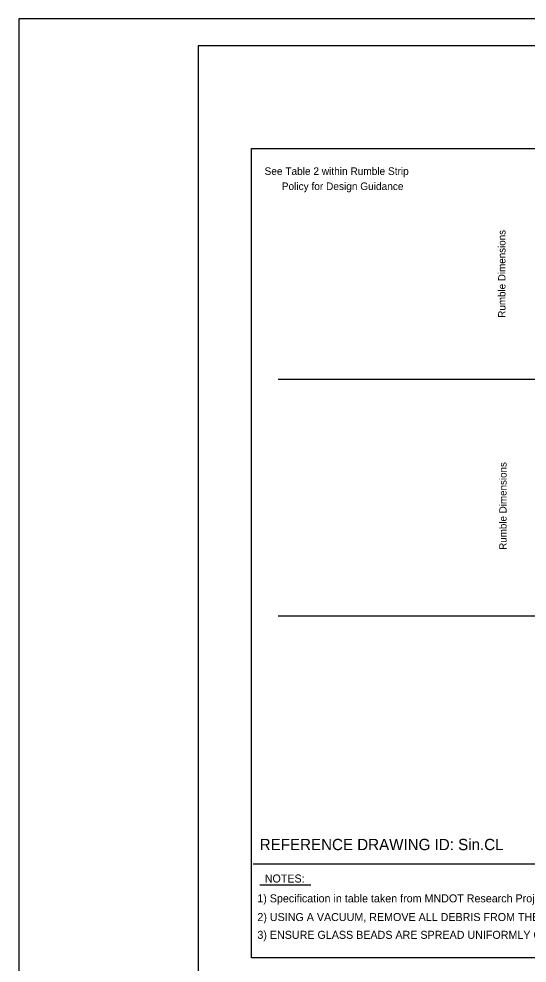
# Model space of a CAD drawing. Extents: x 1999770 to 2001783, y 525338 to 526924.
# Drawn here: x 1999770 to 2000336, y 525873 to 526924 of the extents above; entities that cross this region are included whole.
import ezdxf

# ---------------------------------------------------------------- set-up
doc = ezdxf.new("R2010")
doc.units = 0
for name, color, linetype in [('Default', 7, 'Continuous'), ('GSBWFILL', 7, 'Continuous'), ('Old_Level_1', 7, 'Continuous'), ('Old_Level_33', 7, 'Continuous'), ('Prop Sign E Yield Sign Ahead CELL', 7, 'Continuous')]:
    doc.layers.add(name, color=color, linetype=linetype)

msp = doc.modelspace()

# ---------------------------------------------------------------- linework, layer by layer
at = {"layer": 'Default'}
for p, q in [((2000059, 526522.4), (2001291.5, 526522.4)), ((2000059, 526259.3), (2001291.5, 526259.3)), ((2000038.6, 525959.7), (2000095.2, 525959.7))]:
    msp.add_line(p, q, dxfattribs=at)
msp.add_lwpolyline([(2000029.1, 526779.4), (2001446.9, 526779.4), (2001446.9, 525878.5), (2000029.1, 525878.5)], close=True, dxfattribs=at)
at = {"layer": 'GSBWFILL'}
for p, q in [((2001782.9, 526923.6), (1999770.4, 526923.6)), ((1999770.4, 526923.6), (1999770.4, 525609)), ((2001782.9, 526923.6), (1999770.4, 526923.6)), ((1999770.4, 526923.6), (1999770.4, 525609))]:
    msp.add_line(p, q, dxfattribs=at)
at = {"layer": 'Old_Level_1'}
msp.add_line((2000031, 525983.1), (2001320.7, 525983.1), dxfattribs=at)
msp.add_line((2000031, 525983.1), (2001320.7, 525983.1), dxfattribs=at)
at = {"layer": 'Old_Level_33'}
msp.add_line((1999971.2, 526893.7), (1999971.2, 526893.7), dxfattribs=at)
msp.add_line((1999971.2, 526893.7), (1999971.2, 526893.7), dxfattribs=at)
at = {"layer": 'Prop Sign E Yield Sign Ahead CELL'}
msp.add_lwpolyline([(2001762.6, 526893.7), (1999970, 526893.7), (1999970, 525638.8), (2001762.6, 525638.8)], close=True, dxfattribs=at)

# ---------------------------------------------------------------- texts
at = {"layer": 'Default'}
for s, height, rotation, p in [('See Table 2 within Rumble Strip', 8.4, 360, (2000043.8, 526749.9)), ('Policy for Design Guidance', 8.4, 360, (2000062.9, 526733.1)), ('Rumble Dimensions', 8.16, 90, (2000311.9, 526591)), ('Rumble Dimensions', 8.16, 90, (2000313.1, 526332.6)), ('REFERENCE DRAWING ID: Sin.CL', 12.592, 0, (2000038.4, 525998.3)), ('NOTES:', 8.91, 0, (2000044, 525962.3)), ('1) Specification in table taken from MNDOT Research Project Final Report 2016-23:', 8.91, 0, (2000035.7, 525940.2)), ('2) USING A VACUUM, REMOVE ALL DEBRIS FROM THE MILLINGS JUST PRIOR TO PLACING ANY PAVEMENT MARKINGS.', 8.91, 0, (2000035.8, 525919.4)), ('3) ENSURE GLASS BEADS ARE SPREAD UNIFORMLY OVER THE ENTIRE SURFACE OF THE PAVEMENT MARKING MATERIAL.', 8.91, 0, (2000035.8, 525899.6))]:
    msp.add_text(s, height=height, rotation=rotation, dxfattribs=at).set_placement(p)

doc.saveas('drawing.dxf')
